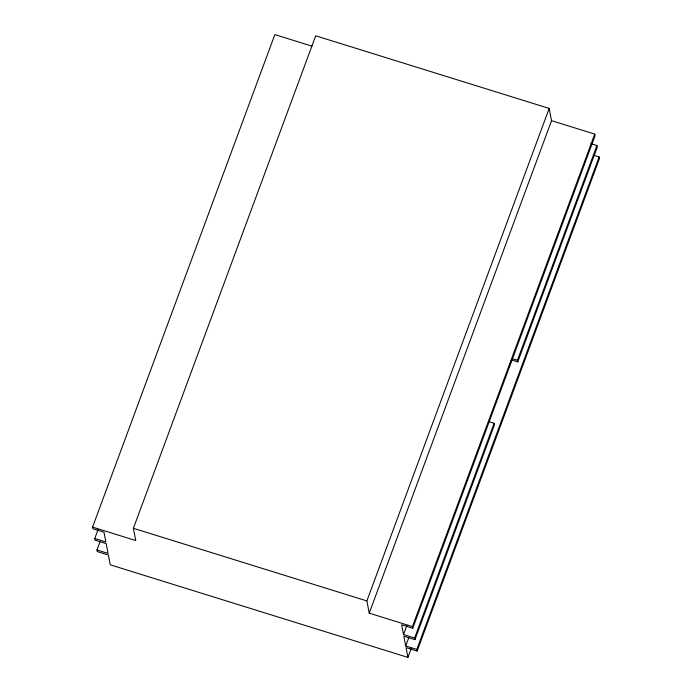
<?xml version="1.0" encoding="UTF-8"?>
<svg xmlns="http://www.w3.org/2000/svg" width="692" height="692" viewBox="0 0 692 692"><rect width="100%" height="100%" fill="white"/><g stroke="black" fill="none" stroke-linecap="round" stroke-linejoin="round"><path stroke-width="1.04" d="M98.108 529.458L94.752 538.523L105.867 541.974L103.982 532.191L92.866 528.731L92.555 527.105L274.854 34.6L312.031 46.165M411.29 648.283L407.917 657.4L110.27 564.819L108.385 555.027L97.269 551.567L96.949 549.941L99.951 541.836M92.555 527.105L135.744 540.538L133.392 528.299L315.69 35.802L549.18 108.428L551.541 120.668L369.243 613.164L412.432 626.597L412.752 628.232L401.628 624.772L403.514 634.564L414.629 638.024L414.949 639.65L403.825 636.19L405.711 645.982L416.835 649.442L417.146 651.068L406.031 647.608L407.917 657.4M369.243 613.164L366.881 600.933L549.18 108.428M403.514 634.564L406.887 625.447M412.432 626.597L594.731 134.101L551.541 120.668M405.711 645.982L408.712 637.877M508.897 367.227L511.518 360.134M412.752 628.232L595.051 135.727L594.731 134.101M414.629 638.024L494.123 423.262L489.071 421.688M511.691 360.022L517.754 361.907L517.443 360.272L596.937 145.519L590.873 143.633M414.949 639.65L494.443 424.897L494.123 423.262M517.754 361.907L597.248 147.154L596.937 145.519M416.835 649.442L599.134 156.937L594.082 155.363M417.146 651.068L599.445 158.572L599.134 156.937M512.383 358.707L517.443 360.272M133.392 528.299L366.881 600.933M96.949 549.941L108.073 553.401L106.187 543.609L95.064 540.149L94.752 538.523"/></g></svg>
